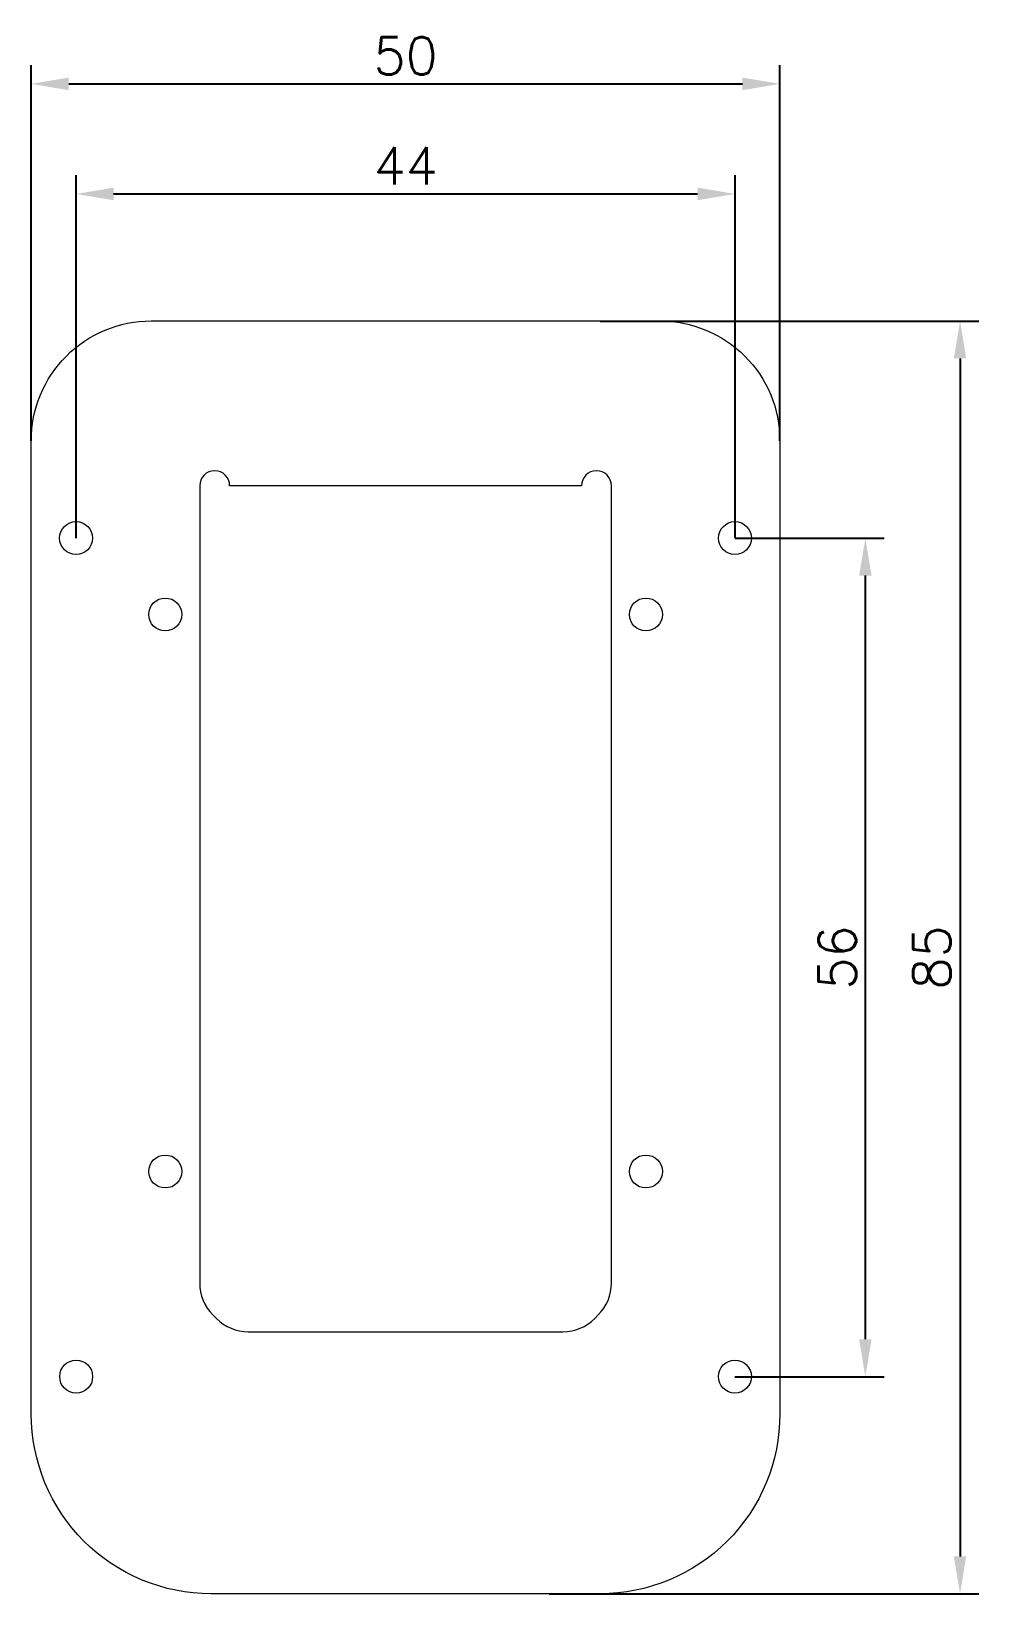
# Model space of a CAD drawing. Header units: millimetres. Extents: x 2032 to 2095, y 1242 to 1347.
import ezdxf

# ---------------------------------------------------------------- set-up
doc = ezdxf.new("R2010")
doc.units = ezdxf.units.MM
doc.layers.add('1粗实线', color=255, linetype='Continuous', lineweight=50)
doc.layers.add('6标注层', color=3, linetype='Continuous', lineweight=25)
doc.styles.get("Standard").update_dxf_attribs({"font": 'txt', "bigfont": 'gbcbig.shx'})
doc.dimstyles.new('ISO-25', dxfattribs={"dimtxt": 2.5, "dimasz": 2.5, "dimexe": 1.25, "dimexo": 0, "dimtad": 1, "dimtoh": 1, "dimdsep": 46, "dimtxsty": 'Standard', "dimcen": 2.5, "dimadec": 0, "dimazin": 0, "dimtfac": 1, "dimtmove": 0, "dimatfit": 3, "dimfxl": 1, "dimarcsym": 0})

# ---------------------------------------------------------------- blocks, each defined once
blk = doc.blocks.new('*D1')
at = {"layer": '6标注层', "color": 0, "lineweight": -2}
for p, q in [((2032.03, 1319.26), (2032.03, 1344.35)), ((2082.02, 1319.26), (2082.02, 1344.35)), ((2034.53, 1343.1), (2079.52, 1343.1))]:
    blk.add_line(p, q, dxfattribs=at)
at = {"layer": '6标注层', "color": 0}
for points in [[(2034.53, 1343.52), (2034.53, 1342.68), (2032.03, 1343.1)], [(2079.52, 1343.52), (2079.52, 1342.68), (2082.02, 1343.1)]]:
    blk.add_solid(points, dxfattribs=at)
at = {"layer": 'Defpoints', "color": 0}
for p in [(2082.02, 1343.1), (2032.03, 1319.26), (2082.02, 1319.26)]:
    blk.add_point(p, dxfattribs=at)
at = {"layer": '6标注层', "color": 0, "insert": (2057.03, 1344.97), "char_height": 2.5, "attachment_point": 5}
blk.add_mtext('50', dxfattribs=at)
blk = doc.blocks.new('*D2')
at = {"layer": '6标注层', "color": 0, "lineweight": -2}
for p, q in [((2035.03, 1312.76), (2035.03, 1337)), ((2079.03, 1312.76), (2079.03, 1337)), ((2037.53, 1335.75), (2076.53, 1335.75))]:
    blk.add_line(p, q, dxfattribs=at)
at = {"layer": '6标注层', "color": 0}
for points in [[(2037.53, 1336.17), (2037.53, 1335.33), (2035.03, 1335.75)], [(2076.53, 1336.17), (2076.53, 1335.33), (2079.03, 1335.75)]]:
    blk.add_solid(points, dxfattribs=at)
at = {"layer": 'Defpoints', "color": 0}
for p in [(2079.03, 1335.75), (2035.03, 1312.76), (2079.03, 1312.76)]:
    blk.add_point(p, dxfattribs=at)
at = {"layer": '6标注层', "color": 0, "insert": (2057.03, 1337.63), "char_height": 2.5, "attachment_point": 5}
blk.add_mtext('44', dxfattribs=at)
blk = doc.blocks.new('*D3')
at = {"layer": '6标注层', "color": 0, "lineweight": -2}
for p, q in [((2070.02, 1327.26), (2095.31, 1327.26)), ((2094.06, 1324.76), (2094.06, 1244.76)), ((2066.62, 1242.26), (2095.31, 1242.26))]:
    blk.add_line(p, q, dxfattribs=at)
at = {"layer": '6标注层', "color": 0}
for points in [[(2093.64, 1324.76), (2094.47, 1324.76), (2094.06, 1327.26)], [(2093.64, 1244.76), (2094.47, 1244.76), (2094.06, 1242.26)]]:
    blk.add_solid(points, dxfattribs=at)
at = {"layer": 'Defpoints', "color": 0}
for p in [(2070.02, 1327.26), (2066.62, 1242.26), (2094.06, 1242.26)]:
    blk.add_point(p, dxfattribs=at)
at = {"layer": '6标注层', "color": 0, "insert": (2092.18, 1284.76), "char_height": 2.5, "attachment_point": 5, "rotation": 90}
blk.add_mtext('85', dxfattribs=at)
blk = doc.blocks.new('*D4')
at = {"layer": '6标注层', "color": 0, "lineweight": -2}
for p, q in [((2079.03, 1312.76), (2088.98, 1312.76)), ((2087.73, 1310.26), (2087.73, 1259.26)), ((2079.02, 1256.76), (2088.98, 1256.76))]:
    blk.add_line(p, q, dxfattribs=at)
at = {"layer": '6标注层', "color": 0}
for points in [[(2087.32, 1310.26), (2088.15, 1310.26), (2087.73, 1312.76)], [(2087.32, 1259.26), (2088.15, 1259.26), (2087.73, 1256.76)]]:
    blk.add_solid(points, dxfattribs=at)
at = {"layer": 'Defpoints', "color": 0}
for p in [(2079.03, 1312.76), (2079.02, 1256.76), (2087.73, 1256.76)]:
    blk.add_point(p, dxfattribs=at)
at = {"layer": '6标注层', "color": 0, "insert": (2085.86, 1284.76), "char_height": 2.5, "attachment_point": 5, "rotation": 90}
blk.add_mtext('56', dxfattribs=at)

msp = doc.modelspace()

# ---------------------------------------------------------------- linework, layer by layer
at = {"layer": '1粗实线', "lineweight": 18}
for points in [[(2082.025, 1254.264, -0.4142136), (2070.025, 1242.264), (2044.028, 1242.264, -0.4142136), (2032.028, 1254.264), (2032.028, 1319.265, -0.4142136), (2040.028, 1327.265), (2074.025, 1327.265, -0.4142136), (2082.025, 1319.265)], [(2044.157, 1260.886), (2044.399, 1260.643, 0.1989124), (2046.521, 1259.764), (2067.535, 1259.764, 0.1989124), (2069.657, 1260.643), (2069.899, 1260.886, 0.1989124), (2070.778, 1263.007), (2070.778, 1316.264, 1), (2068.778, 1316.264), (2045.278, 1316.264, 1), (2043.278, 1316.264), (2043.278, 1263.007, 0.1989124)]]:
    msp.add_lwpolyline(points, format="xyb", close=True, dxfattribs=at)
for centre in [(2035.025, 1312.765), (2079.027, 1312.765), (2040.978, 1307.664), (2073.078, 1307.664), (2040.978, 1270.464), (2073.078, 1270.464), (2035.028, 1256.764), (2079.025, 1256.764)]:
    msp.add_circle(centre, 1.1, dxfattribs=at)

# ---------------------------------------------------------------- dimensions: what is measured, and where the dimension line sits
at = {"layer": '6标注层'}
for base, p1, p2, picture, middle in [((2082.025, 1343.1), (2032.028, 1319.265), (2082.025, 1319.265), '*D1', (2057.026, 1344.975)), ((2079.027, 1335.752), (2035.025, 1312.765), (2079.027, 1312.765), '*D2', (2057.026, 1337.627))]:
    dim = msp.add_linear_dim(base=base, p1=p1, p2=p2, dimstyle='ISO-25', dxfattribs=at)
    dim.commit()
    dim.dimension.update_dxf_attribs({"geometry": picture, "text_midpoint": middle})
for base, p1, p2, picture, middle in [((2094.057, 1242.264), (2070.025, 1327.265), (2066.622, 1242.264), '*D3', (2092.182, 1284.764)), ((2087.734, 1256.764), (2079.027, 1312.765), (2079.025, 1256.764), '*D4', (2085.859, 1284.764))]:
    dim = msp.add_linear_dim(base=base, p1=p1, p2=p2, angle=90, dimstyle='ISO-25', dxfattribs=at)
    dim.commit()
    dim.dimension.update_dxf_attribs({"geometry": picture, "text_midpoint": middle})

doc.saveas('drawing.dxf')
